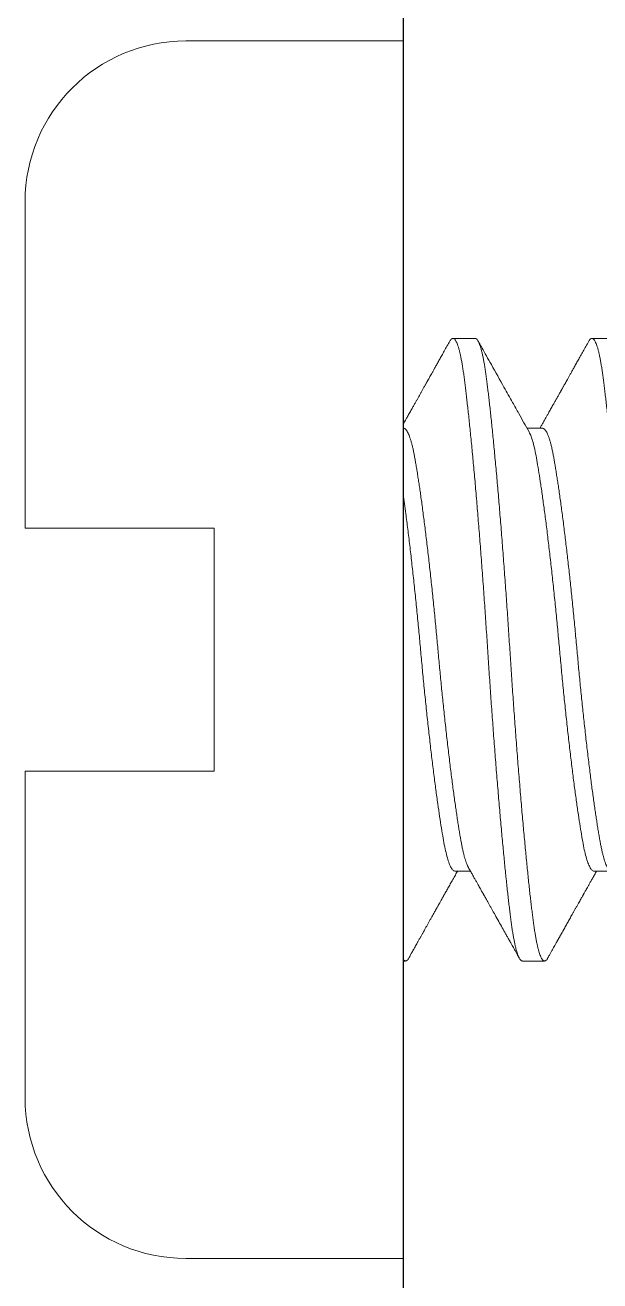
# Model space of a CAD drawing. Header units: inches. Extents: x 1.6 to 15, y -0.1 to 9.4.
# Drawn here: x 11.9991 to 12.1427, y 4.3177 to 4.6315 of the extents above; entities that cross this region are included whole.
import ezdxf

# ---------------------------------------------------------------- set-up
doc = ezdxf.new("R2010")
doc.units = ezdxf.units.IN
doc.header["$MEASUREMENT"] = 0
doc.linetypes.add('SLD-Solid', pattern=[0])
doc.layers.add('Delrin', color=18, linetype='Continuous')
doc.layers.add('Screws', color=6, linetype='Continuous')

msp = doc.modelspace()

# ---------------------------------------------------------------- linework, layer by layer
at = {"layer": 'Delrin'}
msp.add_line((12.09353, 4.76041), (12.09353, 2.33736), dxfattribs=at)
at = {"layer": 'Screws', "color": 7, "linetype": 'SLD-Solid', "lineweight": 15}
for p, q in [((12.09353, 4.6275), (12.03922, 4.6275)), ((12.09353, 4.47541), (12.09353, 4.6275)), ((11.99908, 4.58736), (11.99908, 4.50579)), ((12.11149, 4.55319), (12.10595, 4.55319)), ((12.14622, 4.55319), (12.14068, 4.55319)), ((12.12826, 4.53078), (12.12445, 4.53078)), ((12.03922, 4.50579), (12.0463, 4.50579)), ((12.0463, 4.44502), (12.0463, 4.50579)), ((12.09353, 4.32331), (12.09353, 4.47541)), ((11.99908, 4.44502), (11.99908, 4.36345)), ((12.0463, 4.44502), (12.03922, 4.44502)), ((12.10655, 4.42003), (12.11036, 4.42003)), ((12.14128, 4.42003), (12.14509, 4.42003)), ((12.09353, 4.39762), (12.09413, 4.39762)), ((12.12331, 4.39762), (12.12886, 4.39762)), ((12.03922, 4.32331), (12.09353, 4.32331))]:
    msp.add_line(p, q, dxfattribs=at)
for centre, start, end in [((12.03922, 4.58736), 90, 180), ((12.03922, 4.36345), 180, 270)]:
    msp.add_arc(centre, 0.04014, start, end, dxfattribs=at)
for points, knots in [([(12.12331, 4.39763), (12.12325, 4.39763), (12.12311, 4.39765), (12.12291, 4.3978), (12.1227, 4.39805), (12.12249, 4.39839), (12.12229, 4.39884), (12.12208, 4.39938), (12.12188, 4.40001), (12.12169, 4.40073), (12.1215, 4.40154), (12.12131, 4.40243), (12.12112, 4.40341), (12.12093, 4.40448), (12.12075, 4.40563), (12.12058, 4.40685), (12.1204, 4.40815), (12.12023, 4.40952), (12.12005, 4.41098), (12.11987, 4.41252), (12.11969, 4.41416), (12.1195, 4.41587), (12.11931, 4.41768), (12.11911, 4.41955), (12.11891, 4.42149), (12.11872, 4.42349), (12.11852, 4.42557), (12.11831, 4.42772), (12.1181, 4.42996), (12.1179, 4.43228), (12.11769, 4.43466), (12.11748, 4.43709), (12.11727, 4.43957), (12.11706, 4.4421), (12.11685, 4.44467), (12.11664, 4.44726), (12.11644, 4.44989), (12.11623, 4.45254), (12.11603, 4.45521), (12.11584, 4.45787), (12.11564, 4.46053), (12.11546, 4.46317), (12.11527, 4.46581), (12.11509, 4.46847), (12.11491, 4.47112), (12.11474, 4.47378), (12.11457, 4.47644), (12.11439, 4.4791), (12.11421, 4.48177), (12.11403, 4.48445), (12.11384, 4.48715), (12.11365, 4.48984), (12.11346, 4.49253), (12.11326, 4.49521), (12.11306, 4.49788), (12.11286, 4.50052), (12.11266, 4.50312), (12.11245, 4.50567), (12.11225, 4.5082), (12.11204, 4.5107), (12.11184, 4.51317), (12.11163, 4.51562), (12.11142, 4.51801), (12.11121, 4.52034), (12.111, 4.52261), (12.11079, 4.52481), (12.11059, 4.52694), (12.11038, 4.52899), (12.11018, 4.53097), (12.10999, 4.53287), (12.10979, 4.53468), (12.1096, 4.5364), (12.10942, 4.53803), (12.10924, 4.53956), (12.10907, 4.541), (12.1089, 4.54238), (12.10873, 4.54368), (12.10855, 4.54492), (12.10837, 4.54608), (12.10819, 4.54717), (12.108, 4.54818), (12.10781, 4.5491), (12.10761, 4.54994), (12.10741, 4.55069), (12.10721, 4.55134), (12.10701, 4.5519), (12.1068, 4.55236), (12.1066, 4.55272), (12.10639, 4.55298), (12.10619, 4.55314), (12.10598, 4.55321), (12.10577, 4.55317), (12.10556, 4.55303), (12.10537, 4.55282), (12.10524, 4.5526), (12.10519, 4.5525)], [0, 0, 0, 0, 0.010392, 0.021454, 0.032501, 0.043527, 0.054524, 0.065486, 0.07621, 0.086887, 0.09751, 0.108074, 0.118785, 0.129422, 0.13998, 0.150452, 0.160835, 0.171233, 0.18172, 0.192269, 0.202896, 0.213596, 0.224363, 0.235191, 0.245878, 0.256611, 0.267385, 0.278191, 0.289245, 0.30032, 0.311407, 0.3225, 0.333591, 0.344673, 0.355739, 0.366757, 0.377744, 0.388693, 0.399598, 0.410451, 0.421054, 0.431595, 0.442069, 0.45247, 0.463002, 0.473448, 0.483816, 0.494241, 0.504755, 0.515351, 0.526024, 0.536745, 0.547531, 0.558376, 0.569274, 0.580217, 0.591002, 0.601819, 0.612659, 0.623517, 0.634607, 0.6457, 0.656789, 0.667867, 0.678927, 0.68996, 0.70096, 0.711896, 0.722786, 0.733622, 0.744398, 0.755109, 0.765558, 0.775932, 0.786226, 0.796435, 0.806805, 0.817258, 0.827797, 0.838417, 0.849112, 0.859877, 0.870705, 0.881567, 0.892479, 0.903435, 0.914427, 0.925449, 0.936297, 0.947159, 0.958029, 0.9689, 0.979986, 0.991059, 1, 1, 1, 1]), ([(12.12962, 4.39831), (12.12957, 4.39823), (12.12946, 4.39802), (12.12927, 4.39781), (12.12906, 4.39765), (12.12885, 4.39761), (12.12864, 4.39766), (12.12843, 4.39782), (12.12822, 4.39808), (12.12801, 4.39844), (12.12781, 4.3989), (12.1276, 4.39945), (12.1274, 4.4001), (12.12721, 4.40084), (12.12701, 4.40166), (12.12682, 4.40256), (12.12664, 4.40354), (12.12646, 4.40461), (12.12628, 4.40575), (12.1261, 4.40698), (12.12593, 4.40828), (12.12576, 4.40967), (12.12558, 4.41113), (12.1254, 4.41269), (12.12521, 4.41433), (12.12502, 4.41606), (12.12483, 4.41787), (12.12463, 4.41977), (12.12443, 4.42174), (12.12423, 4.42378), (12.12403, 4.42587), (12.12383, 4.42803), (12.12362, 4.43024), (12.12342, 4.43254), (12.12321, 4.4349), (12.123, 4.43734), (12.12279, 4.43983), (12.12258, 4.44236), (12.12237, 4.44493), (12.12216, 4.44754), (12.12196, 4.45017), (12.12175, 4.45282), (12.12155, 4.45549), (12.12136, 4.45818), (12.12116, 4.46087), (12.12097, 4.46354), (12.12079, 4.4662), (12.12061, 4.46883), (12.12043, 4.47145), (12.12026, 4.47407), (12.12009, 4.47671), (12.11992, 4.47937), (12.11974, 4.48204), (12.11955, 4.48473), (12.11937, 4.48742), (12.11918, 4.49012), (12.11898, 4.49281), (12.11878, 4.4955), (12.11858, 4.49817), (12.11838, 4.50082), (12.11818, 4.50344), (12.11797, 4.50603), (12.11776, 4.50856), (12.11756, 4.51104), (12.11735, 4.51348), (12.11715, 4.51588), (12.11694, 4.51825), (12.11673, 4.52057), (12.11652, 4.52284), (12.11631, 4.52503), (12.11611, 4.52716), (12.11591, 4.5292), (12.11571, 4.53118), (12.11551, 4.53306), (12.11532, 4.53487), (12.11513, 4.53659), (12.11494, 4.53823), (12.11476, 4.53976), (12.11459, 4.54121), (12.11442, 4.54256), (12.11425, 4.54383), (12.11408, 4.54505), (12.1139, 4.5462), (12.11371, 4.54728), (12.11352, 4.54828), (12.11333, 4.54919), (12.11313, 4.55002), (12.11294, 4.55076), (12.11273, 4.5514), (12.11253, 4.55195), (12.11232, 4.5524), (12.11212, 4.55276), (12.11191, 4.55301), (12.1117, 4.55316), (12.11156, 4.55318), (12.11149, 4.55319)], [0, 0, 0, 0, 0.007603, 0.018674, 0.029759, 0.040852, 0.051944, 0.063029, 0.074098, 0.085121, 0.096115, 0.107072, 0.117986, 0.12885, 0.139465, 0.150019, 0.160507, 0.170923, 0.181472, 0.191935, 0.202311, 0.212719, 0.223215, 0.233795, 0.244453, 0.255161, 0.265935, 0.276768, 0.287656, 0.29859, 0.309369, 0.320179, 0.331015, 0.34187, 0.352959, 0.364052, 0.375142, 0.386223, 0.397287, 0.408326, 0.419333, 0.430278, 0.441177, 0.452025, 0.462813, 0.473537, 0.484001, 0.494391, 0.504701, 0.514928, 0.525295, 0.53573, 0.546252, 0.556856, 0.567537, 0.578288, 0.589105, 0.599956, 0.610858, 0.621806, 0.632791, 0.643808, 0.654651, 0.665511, 0.67638, 0.687251, 0.69834, 0.709416, 0.720473, 0.731503, 0.7425, 0.753455, 0.764363, 0.775194, 0.785963, 0.796666, 0.807296, 0.817848, 0.82813, 0.838327, 0.848495, 0.858749, 0.869296, 0.879924, 0.890627, 0.901398, 0.912233, 0.923124, 0.934065, 0.945025, 0.956021, 0.967045, 0.978092, 0.989153, 1, 1, 1, 1]), ([(12.15804, 4.39763), (12.15804, 4.39762), (12.15796, 4.39761), (12.15782, 4.39767), (12.15761, 4.39782), (12.1574, 4.39808), (12.15719, 4.39844), (12.15699, 4.3989), (12.15679, 4.39945), (12.15658, 4.4001), (12.15639, 4.40084), (12.15619, 4.40166), (12.15601, 4.40256), (12.15582, 4.40354), (12.15564, 4.40461), (12.15546, 4.40575), (12.15528, 4.40698), (12.15511, 4.40829), (12.15494, 4.40967), (12.15476, 4.41114), (12.15458, 4.41269), (12.15439, 4.41434), (12.1542, 4.41606), (12.15401, 4.41787), (12.15381, 4.41977), (12.15361, 4.42174), (12.15341, 4.42378), (12.15321, 4.42587), (12.15301, 4.42803), (12.1528, 4.43024), (12.1526, 4.43254), (12.15239, 4.43491), (12.15218, 4.43734), (12.15197, 4.43983), (12.15176, 4.44236), (12.15155, 4.44493), (12.15134, 4.44754), (12.15114, 4.45017), (12.15094, 4.45283), (12.15074, 4.4555), (12.15054, 4.45818), (12.15034, 4.46087), (12.15015, 4.46354), (12.14997, 4.4662), (12.14979, 4.46883), (12.14962, 4.47145), (12.14944, 4.47408), (12.14927, 4.47671), (12.1491, 4.47937), (12.14892, 4.48204), (12.14874, 4.48473), (12.14855, 4.48743), (12.14836, 4.49012), (12.14816, 4.49282), (12.14796, 4.4955), (12.14776, 4.49817), (12.14756, 4.50082), (12.14736, 4.50345), (12.14715, 4.50603), (12.14695, 4.50856), (12.14674, 4.51104), (12.14653, 4.51348), (12.14633, 4.51588), (12.14612, 4.51825), (12.14591, 4.52058), (12.1457, 4.52284), (12.14549, 4.52503), (12.14529, 4.52716), (12.14509, 4.52921), (12.14489, 4.53118), (12.14469, 4.53307), (12.1445, 4.53487), (12.14431, 4.53659), (12.14412, 4.53823), (12.14394, 4.53976), (12.14377, 4.54121), (12.1436, 4.54256), (12.14343, 4.54384), (12.14326, 4.54505), (12.14308, 4.5462), (12.14289, 4.54728), (12.1427, 4.54828), (12.14251, 4.54919), (12.14232, 4.55002), (12.14212, 4.55076), (12.14192, 4.5514), (12.14171, 4.55195), (12.14151, 4.5524), (12.1413, 4.55276), (12.14109, 4.55301), (12.14088, 4.55316), (12.14068, 4.55321), (12.14047, 4.55316), (12.14026, 4.55301), (12.14008, 4.5528), (12.13996, 4.55259), (12.13991, 4.5525)], [0, 0, 0, 0, 0.000442, 0.011534, 0.022619, 0.033688, 0.044711, 0.055705, 0.066662, 0.077576, 0.08844, 0.099055, 0.109609, 0.120097, 0.130513, 0.141062, 0.151525, 0.161901, 0.172308, 0.182805, 0.193385, 0.204043, 0.214751, 0.225524, 0.236358, 0.247246, 0.25818, 0.268959, 0.279769, 0.290605, 0.30146, 0.312549, 0.323642, 0.334732, 0.345813, 0.356877, 0.367916, 0.378923, 0.389868, 0.400767, 0.411614, 0.422403, 0.433127, 0.44359, 0.45398, 0.464291, 0.474517, 0.484884, 0.495319, 0.505841, 0.516446, 0.527126, 0.537878, 0.548694, 0.559545, 0.570448, 0.581396, 0.592381, 0.603398, 0.614241, 0.625101, 0.63597, 0.646841, 0.65793, 0.669006, 0.680063, 0.691093, 0.70209, 0.713045, 0.723953, 0.734783, 0.745553, 0.756256, 0.766886, 0.777438, 0.78772, 0.797916, 0.808085, 0.818338, 0.828885, 0.839513, 0.850216, 0.860988, 0.871823, 0.882714, 0.893654, 0.904614, 0.91561, 0.926635, 0.937682, 0.948743, 0.959613, 0.970484, 0.981347, 0.992197, 1, 1, 1, 1]), ([(12.10519, 4.55251), (12.10495, 4.55208), (12.10448, 4.55125), (12.10381, 4.55005), (12.10319, 4.54893), (12.10261, 4.54791), (12.10208, 4.54696), (12.10161, 4.54612), (12.10119, 4.54538), (12.10083, 4.54473), (12.10051, 4.54415), (12.10023, 4.54366), (12.10002, 4.54327), (12.09986, 4.54299), (12.09975, 4.54279), (12.09965, 4.54262), (12.09957, 4.54248), (12.09951, 4.54236), (12.09944, 4.54225), (12.09937, 4.54213), (12.09928, 4.54196), (12.09915, 4.54173), (12.09899, 4.54145), (12.09882, 4.54114), (12.09864, 4.54082), (12.09846, 4.5405), (12.09822, 4.54008), (12.09793, 4.53955), (12.09758, 4.53894), (12.09724, 4.53833), (12.09688, 4.53769), (12.09649, 4.537), (12.09607, 4.53624), (12.09568, 4.53555), (12.09533, 4.53493), (12.09504, 4.53441), (12.09476, 4.53392), (12.09451, 4.53347), (12.0943, 4.53309), (12.09415, 4.53283), (12.09405, 4.53266), (12.094, 4.53256), (12.09396, 4.53248), (12.09392, 4.53242), (12.09389, 4.53236), (12.09385, 4.5323), (12.09379, 4.53219), (12.09369, 4.53201), (12.0936, 4.53184), (12.09354, 4.53174), (12.09353, 4.53172)], [0, 0, 0, 0, 0.061967, 0.119764, 0.173394, 0.22286, 0.268164, 0.309308, 0.344293, 0.375583, 0.40318, 0.427084, 0.447299, 0.458144, 0.467677, 0.475897, 0.482804, 0.488398, 0.4928, 0.498528, 0.506597, 0.517559, 0.531089, 0.546744, 0.562322, 0.577519, 0.592334, 0.623775, 0.653348, 0.681496, 0.711847, 0.745204, 0.781565, 0.820926, 0.845272, 0.870638, 0.895646, 0.917263, 0.935381, 0.950002, 0.955198, 0.959752, 0.963664, 0.966934, 0.969561, 0.971736, 0.976066, 0.984891, 0.997779, 1, 1, 1, 1]), ([(12.12497, 4.52986), (12.12412, 4.53136), (12.12275, 4.5338), (12.12066, 4.53751), (12.11837, 4.54159), (12.1162, 4.54547), (12.11469, 4.54816), (12.11414, 4.54916), (12.11345, 4.55039), (12.1128, 4.55155), (12.11226, 4.55251)], [0, 0, 0, 0, 0.199793, 0.322955, 0.490994, 0.740059, 0.836915, 0.846636, 0.872391, 1, 1, 1, 1]), ([(12.13991, 4.55251), (12.13967, 4.55207), (12.13919, 4.55122), (12.1385, 4.54998), (12.13785, 4.54882), (12.13724, 4.54774), (12.13668, 4.54673), (12.13616, 4.54581), (12.1357, 4.54498), (12.13528, 4.54424), (12.13491, 4.54357), (12.13457, 4.54297), (12.13427, 4.54243), (12.13401, 4.54196), (12.13378, 4.54156), (12.13358, 4.54121), (12.13341, 4.5409), (12.13327, 4.54065), (12.13316, 4.54045), (12.13306, 4.54027), (12.13294, 4.54006), (12.13279, 4.53979), (12.13254, 4.53935), (12.1322, 4.53875), (12.13178, 4.538), (12.13135, 4.53724), (12.13097, 4.53656), (12.13064, 4.53597), (12.13036, 4.53547), (12.13009, 4.53498), (12.12978, 4.53444), (12.12943, 4.53382), (12.12902, 4.53309), (12.12859, 4.53232), (12.12815, 4.53154), (12.12786, 4.53103), (12.12772, 4.53078)], [0, 0, 0, 0, 0.060507, 0.117481, 0.170925, 0.220842, 0.267234, 0.310103, 0.347297, 0.381362, 0.412299, 0.440111, 0.464797, 0.486359, 0.5048, 0.520777, 0.534809, 0.546896, 0.555028, 0.56229, 0.571822, 0.584406, 0.599694, 0.632663, 0.66751, 0.703554, 0.737276, 0.76179, 0.784561, 0.806053, 0.829151, 0.859392, 0.892615, 0.92878, 0.966287, 1, 1, 1, 1]), ([(12.10984, 4.42097), (12.10981, 4.42102), (12.1097, 4.42121), (12.10951, 4.42162), (12.10928, 4.4222), (12.10906, 4.42285), (12.10885, 4.42357), (12.10865, 4.42435), (12.10845, 4.42521), (12.10825, 4.42613), (12.10806, 4.42712), (12.10787, 4.42818), (12.10767, 4.42932), (12.10747, 4.43053), (12.10727, 4.43181), (12.10705, 4.43318), (12.10684, 4.43461), (12.10662, 4.43615), (12.10639, 4.43778), (12.10615, 4.43951), (12.10591, 4.4413), (12.10567, 4.44317), (12.10543, 4.44509), (12.10518, 4.44707), (12.10494, 4.4491), (12.1047, 4.45118), (12.10445, 4.4533), (12.10421, 4.45545), (12.10397, 4.45763), (12.10374, 4.45978), (12.10352, 4.46192), (12.1033, 4.46402), (12.10309, 4.46612), (12.10289, 4.46822), (12.10268, 4.47033), (12.10248, 4.47243), (12.10229, 4.47453), (12.1021, 4.47662), (12.10191, 4.47873), (12.10171, 4.48084), (12.1015, 4.48296), (12.10129, 4.48509), (12.10107, 4.48725), (12.10085, 4.48945), (12.10061, 4.49166), (12.10038, 4.49385), (12.10014, 4.49602), (12.0999, 4.49816), (12.09965, 4.50027), (12.09941, 4.50233), (12.09917, 4.50435), (12.09892, 4.50631), (12.09868, 4.50822), (12.09844, 4.51006), (12.09821, 4.51181), (12.09798, 4.51345), (12.09776, 4.515), (12.09754, 4.51647), (12.09733, 4.51788), (12.09712, 4.51924), (12.09691, 4.52056), (12.0967, 4.52182), (12.09649, 4.52299), (12.09629, 4.52409), (12.09609, 4.5251), (12.09588, 4.52604), (12.09566, 4.5269), (12.09544, 4.52769), (12.09522, 4.52839), (12.09499, 4.52902), (12.09475, 4.52956), (12.09451, 4.53), (12.09427, 4.53035), (12.09402, 4.5306), (12.09378, 4.53076), (12.09361, 4.53077), (12.09353, 4.53078)], [0, 0, 0, 0, 0.005477, 0.019564, 0.033579, 0.046716, 0.059769, 0.07273, 0.085589, 0.098338, 0.111126, 0.123849, 0.136685, 0.149637, 0.162699, 0.175861, 0.189114, 0.202449, 0.216496, 0.23061, 0.244779, 0.258991, 0.273232, 0.287491, 0.301753, 0.316007, 0.330239, 0.344436, 0.358586, 0.372677, 0.385898, 0.399045, 0.412109, 0.425082, 0.437955, 0.450876, 0.463678, 0.476397, 0.489219, 0.502158, 0.515208, 0.528359, 0.541603, 0.555565, 0.569608, 0.583718, 0.597884, 0.612093, 0.626333, 0.640591, 0.654853, 0.669108, 0.683341, 0.697541, 0.711695, 0.724986, 0.738215, 0.751373, 0.764448, 0.777433, 0.791211, 0.804866, 0.818387, 0.831829, 0.845393, 0.858841, 0.872406, 0.886078, 0.899847, 0.913984, 0.9282, 0.942481, 0.956814, 0.971187, 0.985587, 1, 1, 1, 1]), ([(12.14456, 4.42096), (12.14455, 4.42099), (12.14446, 4.42113), (12.14429, 4.42149), (12.14407, 4.42203), (12.14385, 4.42266), (12.14364, 4.42336), (12.14343, 4.42414), (12.14322, 4.42501), (12.14301, 4.42596), (12.14281, 4.42699), (12.14261, 4.4281), (12.1424, 4.42929), (12.14219, 4.43057), (12.14198, 4.43191), (12.14176, 4.4333), (12.14154, 4.43475), (12.14132, 4.43628), (12.1411, 4.43787), (12.14087, 4.43953), (12.14064, 4.44125), (12.14041, 4.44304), (12.14018, 4.4449), (12.13993, 4.44686), (12.13969, 4.44889), (12.13944, 4.45097), (12.1392, 4.4531), (12.13896, 4.45525), (12.13872, 4.45741), (12.13849, 4.45955), (12.13827, 4.46167), (12.13805, 4.46381), (12.13784, 4.46594), (12.13762, 4.46808), (12.13742, 4.47021), (12.13722, 4.47234), (12.13702, 4.47448), (12.13682, 4.47665), (12.13662, 4.47886), (12.13641, 4.48109), (12.13619, 4.48333), (12.13597, 4.48557), (12.13575, 4.48777), (12.13552, 4.48993), (12.1353, 4.49205), (12.13507, 4.49415), (12.13484, 4.49623), (12.13461, 4.49828), (12.13438, 4.5003), (12.13414, 4.50228), (12.1339, 4.50424), (12.13366, 4.50619), (12.13342, 4.50811), (12.13318, 4.50996), (12.13294, 4.51175), (12.1327, 4.51347), (12.13247, 4.51509), (12.13225, 4.51661), (12.13203, 4.51803), (12.13182, 4.51938), (12.13162, 4.52065), (12.13142, 4.52184), (12.13122, 4.52296), (12.13103, 4.52401), (12.13083, 4.525), (12.13063, 4.52594), (12.13041, 4.52682), (12.13019, 4.52762), (12.12996, 4.52834), (12.12973, 4.52897), (12.1295, 4.52951), (12.12927, 4.52995), (12.12904, 4.53029), (12.12881, 4.53055), (12.12857, 4.53071), (12.12839, 4.53079), (12.12828, 4.53078), (12.12826, 4.53077)], [0, 0, 0, 0, 0.0025, 0.016021, 0.029478, 0.042861, 0.056161, 0.069367, 0.08247, 0.096077, 0.109553, 0.122939, 0.13644, 0.150071, 0.163822, 0.177051, 0.190371, 0.203773, 0.217247, 0.230781, 0.244366, 0.257991, 0.271643, 0.285964, 0.30029, 0.314609, 0.328907, 0.343171, 0.357389, 0.370906, 0.384359, 0.397737, 0.41103, 0.42423, 0.437326, 0.45031, 0.463174, 0.47656, 0.490057, 0.503684, 0.517432, 0.53129, 0.545249, 0.558656, 0.572134, 0.585672, 0.59926, 0.612886, 0.62654, 0.640211, 0.653886, 0.668205, 0.682504, 0.696769, 0.710989, 0.72515, 0.73924, 0.752612, 0.7659, 0.779093, 0.792182, 0.805158, 0.818014, 0.830791, 0.843674, 0.857297, 0.871042, 0.884898, 0.898853, 0.912898, 0.927021, 0.940562, 0.954153, 0.967782, 0.981438, 0.995109, 1, 1, 1, 1]), ([(12.14128, 4.42006), (12.14115, 4.42007), (12.14085, 4.4201), (12.1404, 4.42062), (12.13992, 4.42152), (12.13945, 4.4228), (12.139, 4.42443), (12.13857, 4.42637), (12.13817, 4.42863), (12.13774, 4.4312), (12.13729, 4.43412), (12.13683, 4.43736), (12.13634, 4.44091), (12.13585, 4.44473), (12.13536, 4.44878), (12.13486, 4.45303), (12.13438, 4.45741), (12.1339, 4.46189), (12.13345, 4.46641), (12.13301, 4.47093), (12.13259, 4.47542), (12.13218, 4.47992), (12.13174, 4.48444), (12.13129, 4.48896), (12.13081, 4.49344), (12.13032, 4.49782), (12.12983, 4.50206), (12.12934, 4.50612), (12.12884, 4.50993), (12.12836, 4.51348), (12.1279, 4.51672), (12.12745, 4.51963), (12.12702, 4.52221), (12.12661, 4.52446), (12.12619, 4.5264), (12.12574, 4.52802), (12.12533, 4.52918), (12.12507, 4.52963), (12.12497, 4.52981)], [0, 0, 0, 0, 0.02284, 0.051688, 0.080346, 0.108711, 0.136688, 0.16419, 0.191303, 0.218834, 0.246835, 0.275218, 0.303889, 0.332745, 0.36168, 0.390587, 0.419358, 0.447888, 0.47608, 0.503841, 0.531089, 0.558342, 0.586107, 0.614301, 0.642834, 0.671606, 0.700513, 0.729449, 0.758304, 0.786973, 0.815354, 0.843351, 0.870878, 0.89799, 0.925497, 0.953477, 0.981845, 1, 1, 1, 1]), ([(12.10655, 4.42008), (12.10645, 4.42007), (12.10617, 4.42007), (12.10574, 4.42052), (12.10526, 4.42136), (12.10479, 4.4226), (12.10434, 4.42418), (12.10391, 4.42608), (12.1035, 4.42829), (12.10308, 4.43082), (12.10263, 4.43368), (12.10217, 4.43688), (12.10169, 4.44039), (12.1012, 4.44417), (12.1007, 4.44819), (12.10021, 4.45241), (12.09972, 4.45678), (12.09924, 4.46125), (12.09878, 4.46577), (12.09834, 4.47029), (12.09793, 4.47479), (12.09752, 4.47928), (12.09708, 4.48379), (12.09663, 4.48832), (12.09615, 4.4928), (12.09567, 4.49721), (12.09518, 4.50147), (12.09468, 4.50555), (12.09424, 4.509), (12.09386, 4.51188), (12.09364, 4.51343), (12.09353, 4.51421)], [0, 0, 0, 0, 0.023603, 0.059986, 0.096146, 0.131956, 0.167294, 0.202048, 0.236228, 0.270833, 0.306046, 0.341758, 0.377849, 0.414193, 0.450655, 0.487101, 0.523394, 0.559404, 0.595003, 0.630076, 0.664516, 0.698777, 0.733685, 0.76915, 0.805058, 0.841286, 0.877703, 0.914174, 0.950564, 0.975354, 1, 1, 1, 1]), ([(11.99908, 4.50579), (11.99908, 4.50579), (12.00323, 4.50579), (12.01426, 4.50579), (12.01873, 4.50579), (12.02855, 4.50579), (12.03384, 4.50579), (12.03922, 4.50579)], [0, 0, 0, 0, 0.5, 0.5, 0.75, 0.75, 1, 1, 1, 1]), ([(12.03922, 4.44502), (12.03391, 4.44502), (12.02857, 4.44502), (12.01877, 4.44502), (12.01433, 4.44502), (12.00688, 4.44502), (12.00399, 4.44502), (12.00007, 4.44502), (11.99908, 4.44502), (11.99908, 4.44502)], [0, 0, 0, 0, 0.25, 0.25, 0.5, 0.5, 0.75, 0.75, 1, 1, 1, 1]), ([(12.10984, 4.42096), (12.11001, 4.42064), (12.11035, 4.42004), (12.11084, 4.41917), (12.11129, 4.41838), (12.1117, 4.41765), (12.11207, 4.417), (12.11239, 4.41642), (12.11268, 4.41592), (12.11292, 4.41549), (12.11312, 4.41513), (12.11328, 4.41484), (12.1134, 4.41463), (12.11348, 4.41448), (12.11355, 4.41436), (12.11362, 4.41424), (12.11371, 4.41408), (12.11386, 4.41382), (12.11407, 4.41344), (12.11435, 4.41294), (12.11467, 4.41237), (12.11502, 4.41174), (12.11539, 4.41109), (12.11576, 4.41043), (12.11612, 4.40979), (12.11667, 4.40881), (12.11738, 4.40753), (12.11826, 4.40596), (12.11891, 4.40481), (12.11934, 4.40405), (12.11954, 4.40368), (12.1197, 4.4034), (12.11979, 4.40323), (12.11985, 4.40313), (12.11989, 4.40306), (12.11993, 4.40299), (12.11998, 4.4029), (12.12005, 4.40278), (12.12014, 4.40261), (12.12026, 4.40239), (12.12041, 4.40212), (12.12059, 4.40181), (12.12081, 4.40142), (12.12107, 4.40095), (12.12139, 4.40038), (12.12174, 4.39975), (12.12213, 4.39905), (12.12241, 4.39856), (12.12255, 4.3983)], [0, 0, 0, 0, 0.041591, 0.079974, 0.115149, 0.147111, 0.175859, 0.20139, 0.223702, 0.242794, 0.258664, 0.27131, 0.280733, 0.28693, 0.290991, 0.296377, 0.303346, 0.311801, 0.331118, 0.35333, 0.378438, 0.406445, 0.435929, 0.46495, 0.493497, 0.521569, 0.594105, 0.663256, 0.729018, 0.746823, 0.764083, 0.777961, 0.783075, 0.787273, 0.790555, 0.792946, 0.796415, 0.801854, 0.809387, 0.819015, 0.830738, 0.844557, 0.860472, 0.882337, 0.907221, 0.935126, 0.966052, 1, 1, 1, 1]), ([(12.0949, 4.3983), (12.09498, 4.39845), (12.09514, 4.39873), (12.09535, 4.39912), (12.09554, 4.39945), (12.09568, 4.39971), (12.09579, 4.39991), (12.09587, 4.40005), (12.09596, 4.4002), (12.09608, 4.40041), (12.09626, 4.40075), (12.0965, 4.40116), (12.09677, 4.40165), (12.09706, 4.40218), (12.09739, 4.40276), (12.09774, 4.40338), (12.09809, 4.404), (12.09842, 4.40461), (12.09877, 4.40523), (12.09913, 4.40587), (12.09949, 4.40651), (12.09985, 4.40715), (12.10022, 4.40781), (12.10061, 4.40852), (12.10105, 4.40929), (12.10143, 4.40997), (12.10175, 4.41054), (12.10197, 4.41093), (12.10215, 4.41126), (12.1023, 4.41152), (12.10242, 4.41173), (12.10253, 4.41194), (12.10267, 4.41218), (12.10285, 4.4125), (12.10314, 4.41303), (12.10355, 4.41375), (12.10406, 4.41466), (12.10459, 4.4156), (12.10516, 4.41661), (12.10577, 4.4177), (12.1064, 4.41882), (12.10684, 4.4196), (12.10707, 4.42), (12.10708, 4.42003)], [0, 0, 0, 0, 0.020784, 0.038664, 0.053641, 0.065716, 0.074888, 0.081157, 0.084833, 0.095853, 0.110437, 0.131073, 0.153312, 0.177133, 0.204411, 0.233499, 0.26265, 0.290446, 0.316885, 0.348643, 0.378196, 0.406182, 0.436259, 0.469009, 0.504431, 0.542525, 0.56375, 0.581974, 0.597109, 0.609156, 0.618117, 0.62627, 0.637592, 0.652135, 0.669294, 0.710785, 0.752367, 0.794325, 0.841692, 0.891892, 0.944797, 0.995844, 1, 1, 1, 1]), ([(12.12962, 4.3983), (12.12976, 4.39856), (12.13004, 4.39905), (12.13043, 4.39975), (12.13078, 4.40038), (12.1311, 4.40095), (12.13136, 4.40142), (12.13158, 4.40181), (12.13176, 4.40212), (12.13191, 4.40239), (12.13203, 4.40261), (12.13212, 4.40278), (12.1322, 4.40291), (12.13225, 4.40301), (12.13231, 4.40311), (12.13238, 4.40323), (12.13247, 4.40339), (12.13258, 4.40359), (12.1327, 4.40381), (12.13284, 4.40406), (12.13324, 4.40476), (12.13376, 4.40571), (12.13444, 4.40691), (12.13501, 4.40793), (12.13551, 4.40882), (12.13593, 4.40957), (12.13627, 4.41017), (12.13661, 4.41078), (12.13696, 4.41141), (12.1373, 4.41201), (12.13761, 4.41257), (12.13788, 4.41305), (12.13812, 4.41347), (12.13829, 4.41378), (12.13842, 4.414), (12.13851, 4.41416), (12.13859, 4.41431), (12.13869, 4.41449), (12.13883, 4.41474), (12.13903, 4.41508), (12.13927, 4.41551), (12.13956, 4.41603), (12.1399, 4.41664), (12.14029, 4.41733), (12.14073, 4.41811), (12.14122, 4.41898), (12.14159, 4.41963), (12.14179, 4.41999), (12.14181, 4.42003)], [0, 0, 0, 0, 0.0353583, 0.0675724, 0.096644, 0.1225737, 0.1453628, 0.1619551, 0.1763672, 0.1885995, 0.1986525, 0.2065262, 0.2122208, 0.2166183, 0.2205357, 0.2261561, 0.2334791, 0.2425043, 0.2532297, 0.2647537, 0.2763285, 0.3502436, 0.3951897, 0.4417792, 0.4915658, 0.518148, 0.5455634, 0.5738121, 0.6028932, 0.6319836, 0.6575258, 0.6797724, 0.6987247, 0.7143836, 0.722826, 0.7299818, 0.7358605, 0.7434292, 0.7550698, 0.7707808, 0.7905612, 0.8144088, 0.8423211, 0.8742958, 0.9103298, 0.9504198, 0.9945622, 1, 1, 1, 1]), ([(12.0949, 4.39832), (12.09485, 4.39824), (12.09475, 4.39804), (12.09457, 4.39783), (12.09436, 4.39766), (12.09415, 4.39761), (12.09394, 4.39765), (12.09373, 4.39779), (12.0936, 4.39796), (12.09353, 4.39804)], [0, 0, 0, 0, 0.089494, 0.242742, 0.396201, 0.549769, 0.703343, 0.851762, 1, 1, 1, 1])]:
    msp.add_open_spline(points, degree=3, knots=knots, dxfattribs=at)

doc.saveas('drawing.dxf')
